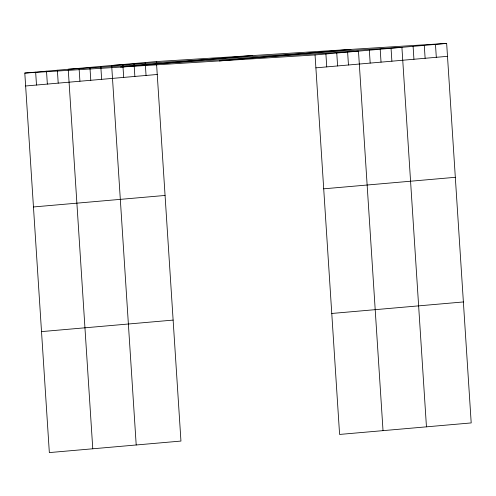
<?xml version="1.0" encoding="UTF-8"?>
<svg xmlns="http://www.w3.org/2000/svg" width="496" height="496" viewBox="0 0 496 496"><rect width="100%" height="100%" fill="white"/><g stroke="black" fill="none" stroke-linecap="round" stroke-linejoin="round"><path stroke-width="0.74" d="M156.407 61.56L180.947 441.068L49.34 452.588L24.8 73.073L156.407 61.56L446.66 43.412L471.2 422.927L339.593 434.44L315.053 54.932L446.66 43.412M120.584 67.084L252.191 55.571M219.269 60.915L350.877 49.402M25.637 85.988L157.244 74.474M315.884 67.847L447.491 56.327M33.461 206.962L165.069 195.449M323.708 188.821L455.316 177.308M41.521 331.607L173.129 320.094M331.768 313.466L463.376 301.952M24.8 73.073L315.053 54.932M435.469 44.392L436.306 57.307M424.285 45.372L425.122 58.286M413.1 46.351L413.931 59.266M426.455 426.839L401.909 47.331L111.662 65.472L136.202 444.986M391.053 48.279L391.89 61.194M380.196 49.228L381.033 62.143M369.34 50.183L370.171 63.091M383.024 430.64L358.478 51.131L68.231 69.273L92.771 448.787M347.622 52.08L348.459 64.995M336.765 53.029L337.602 65.943M325.909 53.977L326.74 66.892M145.223 62.539L146.053 75.454M134.032 63.519L134.869 76.434M122.847 64.492L123.684 77.407M100.806 66.427L101.637 79.335M89.943 67.375L90.78 80.29M79.087 68.324L79.924 81.239M57.375 70.221L58.206 83.136M46.512 71.176L47.349 84.091M35.656 72.125L36.493 85.039"/></g></svg>
